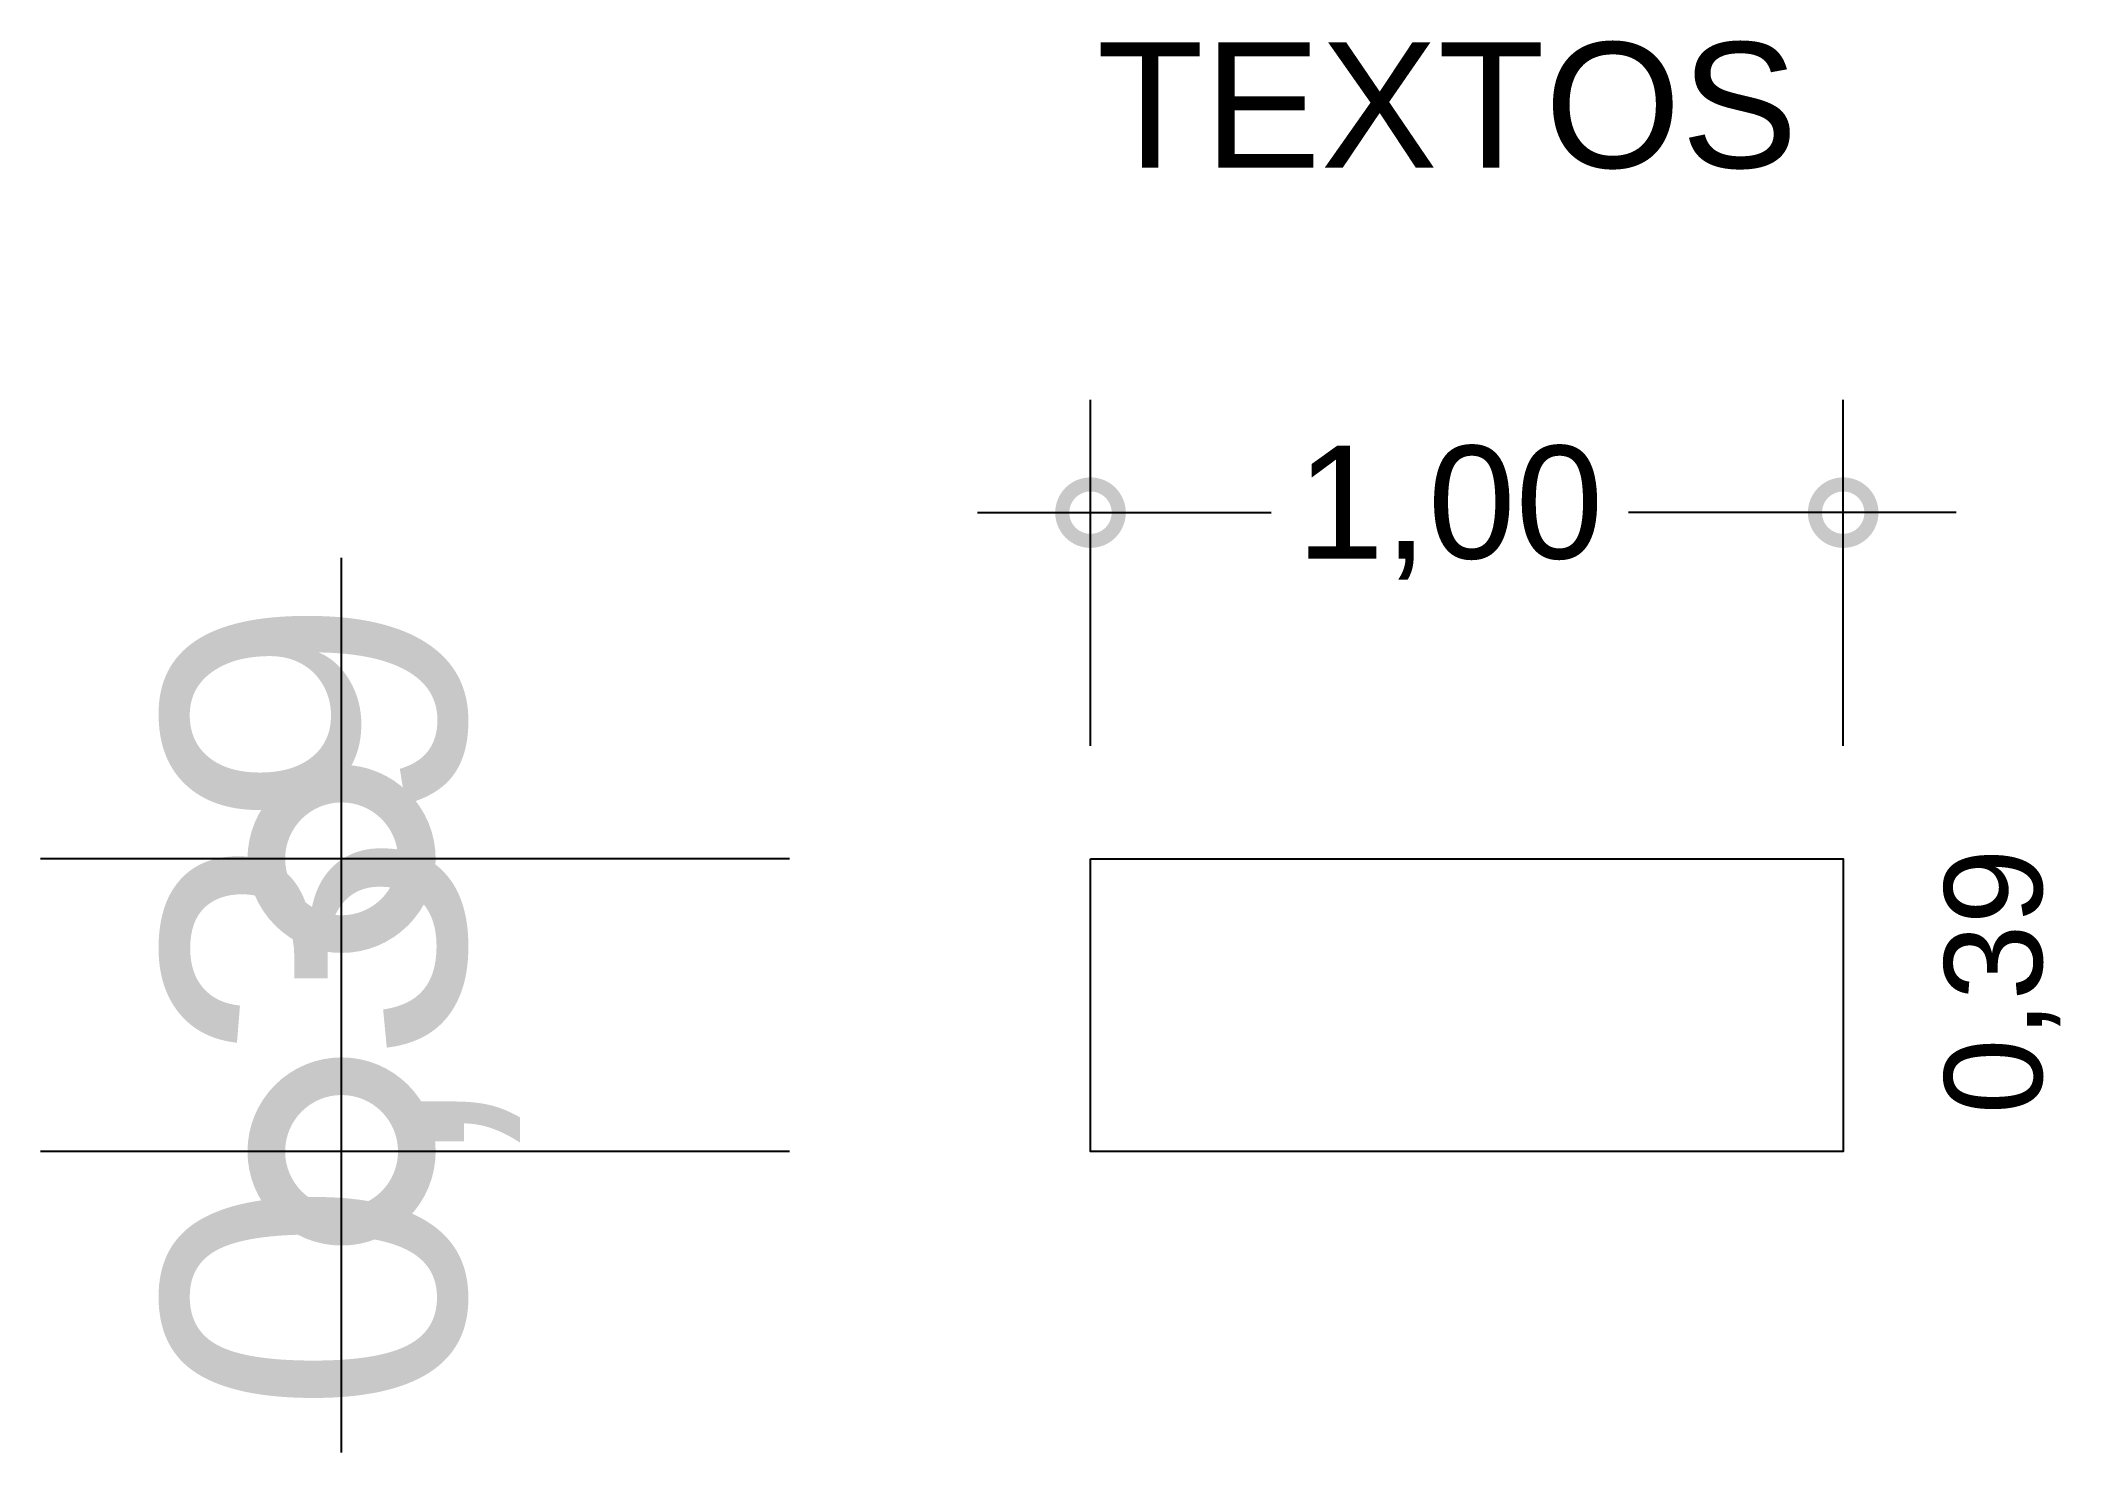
# Model space of a CAD drawing. Header units: millimetres. Extents: x 104.99 to 107.68, y 163.99 to 165.87.
import ezdxf

# ---------------------------------------------------------------- set-up
doc = ezdxf.new("R2010")
doc.units = ezdxf.units.MM
doc.layers.add('05', color=5, linetype='Continuous')
doc.styles.get("Standard").update_dxf_attribs({"font": 'arial.ttf'})
doc.dimstyles.new('COBERTURA', dxfattribs={"dimtxt": 0.4, "dimasz": 0.4, "dimexe": 0.4, "dimexo": 0.4, "dimgap": 0.05, "dimtad": 0, "dimzin": 1, "dimtxsty": 'Standard', "dimblk": 'DOTSMALL', "dimcen": 0.4, "dimdle": 0.4, "dimclrd": 250, "dimclre": 250, "dimclrt": 250, "dimaunit": 1, "dimazin": 0, "dimtfac": 1, "dimtmove": 0, "dimatfit": 3, "dimldrblk": 'DOTSMALL', "dimfxl": 0.4, "dimarcsym": 0})
doc.dimstyles.new('CORTES', dxfattribs={"dimtxt": 0.15, "dimasz": 0.15, "dimexe": 0.15, "dimexo": 0.15, "dimgap": 0.05, "dimtad": 0, "dimzin": 1, "dimtxsty": 'Standard', "dimblk": 'DOTSMALL', "dimcen": 0.15, "dimdle": 0.15, "dimclrd": 250, "dimclre": 250, "dimclrt": 250, "dimaunit": 1, "dimazin": 0, "dimtfac": 1, "dimtmove": 0, "dimatfit": 3, "dimldrblk": 'DOTSMALL', "dimfxl": 0.15, "dimarcsym": 0})
doc.dimstyles.new('PLANTA BAIXA', dxfattribs={"dimtxt": 0.13, "dimasz": 0.15, "dimexe": 0.15, "dimexo": 0.15, "dimgap": 0.05, "dimtad": 0, "dimzin": 1, "dimtxsty": 'Standard', "dimblk": 'OBLIQUE', "dimcen": 0.15, "dimdle": 0.15, "dimse1": 1, "dimse2": 1, "dimsd1": 1, "dimsd2": 1, "dimclrd": 1, "dimclre": 1, "dimclrt": 250, "dimaunit": 1, "dimazin": 0, "dimtfac": 1, "dimtmove": 0, "dimatfit": 3, "dimldrblk": 'OBLIQUE', "dimfxl": 0.15, "dimarcsym": 0})

# ---------------------------------------------------------------- blocks, each defined once
blk = doc.blocks.new('_DotSmall')
at = {"color": 0, "linetype": 'ByBlock', "const_width": 0.5}
blk.add_lwpolyline([(-0.0625, 0, 1), (0.0625, 0, 1)], format="xyb", close=True, dxfattribs=at)
blk = doc.blocks.new('*D7')
at = {"layer": '05', "color": 250, "lineweight": -2, "transparency": 16777216}
for p, q in [((106.388, 164.9295), (106.388, 165.3895)), ((107.388, 164.9295), (107.388, 165.3895)), ((106.238, 165.2395), (106.6279, 165.2395)), ((107.538, 165.2395), (107.1029, 165.2395))]:
    blk.add_line(p, q, dxfattribs=at)
at = {"layer": 'Defpoints', "color": 0, "transparency": 16777216}
for p in [(107.388, 165.2395), (106.388, 164.7795), (107.388, 164.7795)]:
    blk.add_point(p, dxfattribs=at)
at = {"layer": '05', "color": 250, "lineweight": -2, "transparency": 16777216, "xscale": 0.15, "yscale": 0.15, "zscale": 0.15, "rotation": 180}
blk.add_blockref('_DotSmall', (106.388, 165.2395), dxfattribs=at)
at = {"layer": '05', "color": 250, "lineweight": -2, "transparency": 16777216, "xscale": 0.15, "yscale": 0.15, "zscale": 0.15}
blk.add_blockref('_DotSmall', (107.388, 165.2395), dxfattribs=at)
at = {"layer": '05', "color": 250, "transparency": 16777216, "insert": (106.8654, 165.2395), "char_height": 0.15, "attachment_point": 5}
blk.add_mtext('1,00', dxfattribs=at)
blk = doc.blocks.new('*D8')
at = {"layer": 'Defpoints', "color": 0, "transparency": 16777216}
for p in [(107.388, 164.7795), (107.388, 164.3907), (107.5994, 164.3907)]:
    blk.add_point(p, dxfattribs=at)
at = {"layer": '05', "color": 250, "transparency": 16777216, "insert": (107.5994, 164.6166), "char_height": 0.13, "attachment_point": 5, "rotation": 90}
blk.add_mtext('0,39', dxfattribs=at)
blk = doc.blocks.new('_Oblique')
at = {"layer": '05', "color": 0, "lineweight": -2}
blk.add_line((-0.5, -0.5), (0.5, 0.5), dxfattribs=at)
blk = doc.blocks.new('*D9')
at = {"layer": '05', "color": 250, "lineweight": -2, "transparency": 16777216}
for p, q in [((105.393, 163.9907), (105.393, 165.1795)), ((105.988, 164.7795), (104.993, 164.7795)), ((105.988, 164.3907), (104.993, 164.3907))]:
    blk.add_line(p, q, dxfattribs=at)
at = {"layer": 'Defpoints', "color": 0, "transparency": 16777216}
for p in [(105.393, 164.7795), (106.388, 164.7795), (106.388, 164.3907)]:
    blk.add_point(p, dxfattribs=at)
at = {"layer": '05', "color": 250, "lineweight": -2, "transparency": 16777216, "xscale": 0.4, "yscale": 0.4, "zscale": 0.4}
for p, rotation in [((105.393, 164.7795), 90), ((105.393, 164.3907), 270)]:
    blk.add_blockref('_DotSmall', p, dxfattribs=dict(at, rotation=rotation))
at = {"layer": '05', "color": 250, "transparency": 16777216, "insert": (105.393, 164.5851), "char_height": 0.4, "attachment_point": 5, "rotation": 90}
blk.add_mtext('0,39', dxfattribs=at)

msp = doc.modelspace()

# ---------------------------------------------------------------- linework, layer by layer
at = {"layer": '05'}
msp.add_lwpolyline([(106.388, 164.7795), (107.388, 164.7795), (107.388, 164.3907), (106.388, 164.3907)], close=True, dxfattribs=at)

# ---------------------------------------------------------------- texts
msp.add_text('TEXTOS', height=0.1667, dxfattribs=at).set_placement((106.3963, 165.6977))

# ---------------------------------------------------------------- dimensions: what is measured, and where the dimension line sits
dim = msp.add_linear_dim(base=(107.388, 165.2395), p1=(106.388, 164.7795), p2=(107.388, 164.7795), dimstyle='CORTES', dxfattribs=at)
dim.commit()
dim.dimension.update_dxf_attribs({"geometry": '*D7', "text_midpoint": (106.8654, 165.2395), "dimtype": 160})
for base, p1, p2, dimstyle, picture, middle in [((105.393, 164.7795), (106.388, 164.3907), (106.388, 164.7795), 'COBERTURA', '*D9', (105.393, 164.5851)), ((107.5994, 164.3907), (107.388, 164.7795), (107.388, 164.3907), 'PLANTA BAIXA', '*D8', (107.5994, 164.6166))]:
    dim = msp.add_linear_dim(base=base, p1=p1, p2=p2, angle=90, dimstyle=dimstyle, dxfattribs=at)
    dim.commit()
    dim.dimension.update_dxf_attribs({"geometry": picture, "text_midpoint": middle, "dimtype": 160})

doc.saveas('drawing.dxf')
